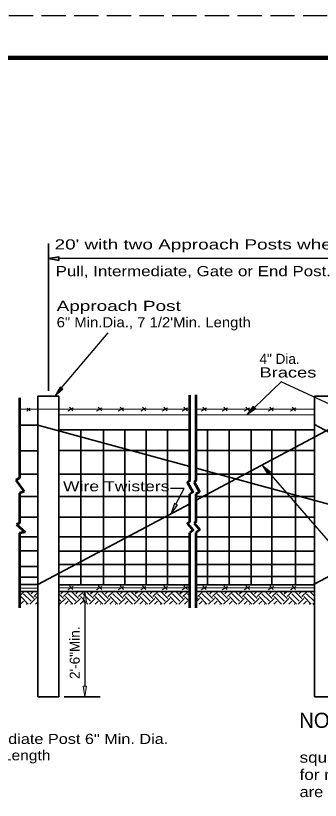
# Model space of a CAD drawing. Extents: x 35.7 to 71, y 36.4 to 58.4.
# Drawn here: x 60.97 to 64.59, y 49.12 to 58.43 of the extents above; entities that cross this region are included whole.
import ezdxf

# ---------------------------------------------------------------- set-up
doc = ezdxf.new("R2010")
doc.units = 0
doc.header["$LTSCALE"] = 0.048
doc.linetypes.add('LONG_DASHED', pattern=[7.5, 6, -1.5])
for name, color, linetype, lineweight in [('1', 7, 'Continuous', 35), ('3', 7, 'Continuous', 13), ('4', 7, 'Continuous', 35), ('5', 7, 'Continuous', 25)]:
    doc.layers.add(name, color=color, linetype=linetype, lineweight=lineweight)

msp = doc.modelspace()

# ---------------------------------------------------------------- hatches: boundary and pattern name
at = {"layer": '1'}
for points in [[(61.48642, 55.52658), (61.48642, 55.56825), (61.36142, 55.54742), (61.36142, 55.54742)], [(61.8145, 51.476), (61.77283, 51.476), (61.79367, 51.601), (61.79367, 51.601)], [(61.8145, 50.47742), (61.77283, 50.47742), (61.79367, 50.35242), (61.79367, 50.35242)]]:
    msp.add_hatch(color=256, dxfattribs=at).paths.add_polyline_path(points)
at = {"layer": '3'}
for points in [[(61.53408, 54.00033), (61.50217, 54.02708), (61.43767, 53.918), (61.43767, 53.918)], [(63.82125, 53.76725), (63.79242, 53.79742), (63.71658, 53.69583), (63.71658, 53.69583)], [(63.96333, 52.99167), (63.99475, 53.01908), (63.897, 53.09967), (63.897, 53.09967)], [(62.893, 52.62558), (62.856, 52.64467), (62.81717, 52.524), (62.81717, 52.524)]]:
    msp.add_hatch(color=256, dxfattribs=at).paths.add_polyline_path(points)

# ---------------------------------------------------------------- linework, layer by layer
at = {"layer": '1', "linetype": 'LONG_DASHED', "lineweight": 25}
msp.add_line((70.87908, 58.42875), (35.67908, 58.42875), dxfattribs=at)
at = {"layer": '1', "lineweight": 158}
msp.add_line((70.79575, 57.92875), (38.29575, 57.92875), dxfattribs=at)
at = {"layer": '1'}
for p, q in [((61.36142, 53.9805), (61.36142, 55.72742)), ((64.51933, 53.918), (64.51933, 50.35242)), ((64.76633, 53.918), (64.51933, 53.918)), ((61.23792, 53.57292), (61.01725, 53.57292)), ((61.23792, 53.57292), (63.03758, 53.08233)), ((63.03758, 53.51708), (61.48492, 53.51708)), ((61.74675, 51.68092), (61.74675, 53.51708)), ((62.01525, 51.68092), (62.01525, 53.51708)), ((62.26825, 51.68092), (62.26825, 53.51708)), ((62.52125, 51.68092), (62.52125, 53.51708)), ((62.77425, 51.68092), (62.77425, 53.51708)), ((63.1165, 52.68367), (64.76633, 53.56308)), ((64.51933, 53.51708), (63.1165, 53.51708)), ((63.24925, 51.68092), (63.24925, 53.51708)), ((63.50742, 51.68092), (63.50742, 53.51708)), ((63.76558, 51.68092), (63.76558, 53.51708)), ((64.01342, 51.68092), (64.01342, 53.51708)), ((64.29225, 51.68092), (64.29225, 53.51708)), ((64.50567, 51.68225), (68.03417, 53.56308)), ((64.51933, 53.57892), (68.03417, 51.72033)), ((61.23792, 53.26933), (61.01725, 53.26933)), ((63.03758, 53.27333), (61.48492, 53.27333)), ((64.51933, 53.27333), (63.1165, 53.27333)), ((63.1165, 53.06083), (68.03417, 51.72033)), ((61.23792, 52.99275), (61.01725, 52.99275)), ((63.03758, 52.99167), (61.48492, 52.99167)), ((64.51933, 52.99167), (63.1165, 52.99167)), ((61.23792, 52.72517), (61.01725, 52.72517)), ((63.03758, 52.72633), (61.48492, 52.72633)), ((64.51933, 52.72633), (63.1165, 52.72633)), ((61.23792, 51.68225), (63.03758, 52.64158)), ((63.03758, 52.48258), (61.48492, 52.48258)), ((64.51933, 52.48258), (63.1165, 52.48258)), ((61.23792, 52.48033), (61.01725, 52.48033)), ((61.23792, 52.24908), (61.01725, 52.24908)), ((63.03758, 52.24967), (61.48492, 52.24967)), ((64.51933, 52.24967), (63.1165, 52.24967)), ((61.23792, 52.08133), (61.01725, 52.08133)), ((63.03758, 52.07633), (61.48492, 52.07633)), ((64.51933, 52.07633), (63.1165, 52.07633)), ((61.23792, 51.89542), (61.01725, 51.89542)), ((63.03758, 51.91925), (61.48492, 51.91925)), ((64.51933, 51.91925), (63.1165, 51.91925)), ((61.23792, 51.76842), (61.01725, 51.76842)), ((63.03758, 51.77842), (61.48492, 51.77842)), ((64.51933, 51.77842), (63.1165, 51.77842)), ((61.23792, 51.68225), (61.01725, 51.68225)), ((63.03758, 51.68092), (61.48492, 51.68092)), ((64.51933, 51.68092), (63.1165, 51.68092)), ((61.01725, 51.54483), (61.07342, 51.601)), ((61.15492, 51.48367), (61.0665, 51.572)), ((61.18808, 51.51675), (61.10383, 51.601)), ((61.15492, 51.572), (61.18383, 51.601)), ((61.18808, 51.53892), (61.23792, 51.58875)), ((61.54158, 51.51675), (61.48492, 51.5735)), ((61.5085, 51.572), (61.53742, 51.601)), ((61.54158, 51.53892), (61.60375, 51.601)), ((61.68525, 51.48367), (61.59683, 51.572)), ((61.71842, 51.51675), (61.63417, 51.601)), ((61.68525, 51.572), (61.71417, 51.601)), ((61.71842, 51.53892), (61.7805, 51.601)), ((61.862, 51.48367), (61.77367, 51.572)), ((61.89517, 51.51675), (61.81092, 51.601)), ((61.83533, 51.601), (61.97367, 51.601)), ((61.862, 51.572), (61.891, 51.601)), ((61.89517, 51.53892), (61.95725, 51.601)), ((62.03883, 51.48367), (61.95042, 51.572)), ((62.07192, 51.51675), (61.98775, 51.601)), ((62.03883, 51.572), (62.06775, 51.601)), ((62.07192, 51.53892), (62.13408, 51.601)), ((62.21558, 51.48367), (62.12717, 51.572)), ((62.24875, 51.51675), (62.1645, 51.601)), ((62.21558, 51.572), (62.2445, 51.601)), ((62.24875, 51.53892), (62.31083, 51.601)), ((62.39233, 51.48367), (62.304, 51.572)), ((62.4255, 51.51675), (62.34125, 51.601)), ((62.39233, 51.572), (62.42133, 51.601)), ((62.4255, 51.53892), (62.48758, 51.601)), ((62.56908, 51.48367), (62.48075, 51.572)), ((62.60225, 51.51675), (62.51808, 51.601)), ((62.56908, 51.572), (62.59808, 51.601)), ((62.60225, 51.53892), (62.66442, 51.601)), ((62.74592, 51.48367), (62.6575, 51.572)), ((62.77908, 51.51675), (62.69483, 51.601)), ((62.74592, 51.572), (62.77483, 51.601)), ((62.77908, 51.53892), (62.84117, 51.601)), ((62.92267, 51.48367), (62.83425, 51.572)), ((62.95583, 51.51675), (62.87158, 51.601)), ((62.92267, 51.572), (62.95167, 51.601)), ((62.95583, 51.53892), (63.01792, 51.601)), ((63.03758, 51.5455), (63.01108, 51.572)), ((63.13258, 51.53892), (63.19475, 51.601)), ((63.27625, 51.48367), (63.18783, 51.572)), ((63.30942, 51.51675), (63.22517, 51.601)), ((63.27625, 51.572), (63.30517, 51.601)), ((63.30942, 51.53892), (63.3715, 51.601)), ((63.453, 51.48367), (63.36458, 51.572)), ((63.48617, 51.51675), (63.40192, 51.601)), ((63.453, 51.572), (63.482, 51.601)), ((63.48617, 51.53892), (63.54825, 51.601)), ((63.62975, 51.48367), (63.54142, 51.572)), ((63.66292, 51.51675), (63.57875, 51.601)), ((63.62975, 51.572), (63.65875, 51.601)), ((63.66292, 51.53892), (63.725, 51.601)), ((63.80658, 51.48367), (63.71817, 51.572)), ((63.83967, 51.51675), (63.7555, 51.601)), ((63.80658, 51.572), (63.8355, 51.601)), ((63.83967, 51.53892), (63.90183, 51.601)), ((63.98333, 51.48367), (63.89492, 51.572)), ((64.0165, 51.51675), (63.93225, 51.601)), ((63.98333, 51.572), (64.01233, 51.601)), ((64.0165, 51.53892), (64.07858, 51.601)), ((64.16008, 51.48367), (64.07175, 51.572)), ((64.19325, 51.51675), (64.10908, 51.601)), ((64.16008, 51.572), (64.18908, 51.601)), ((64.19325, 51.53892), (64.25533, 51.601)), ((64.33692, 51.48367), (64.2485, 51.572)), ((64.37, 51.51675), (64.28583, 51.601)), ((64.33692, 51.572), (64.36583, 51.601)), ((64.37, 51.53892), (64.43217, 51.601)), ((64.51367, 51.48367), (64.42525, 51.572)), ((64.51933, 51.54425), (64.46258, 51.601)), ((64.51367, 51.572), (64.51933, 51.57775)), ((61.01725, 51.50067), (61.03342, 51.51675)), ((61.03075, 51.44783), (61.0665, 51.48367)), ((61.12175, 51.4505), (61.03342, 51.53892)), ((61.14117, 51.44783), (61.21017, 51.51675)), ((61.2075, 51.44783), (61.23792, 51.47825)), ((61.23792, 51.51117), (61.21017, 51.53892)), ((61.5085, 51.48367), (61.48492, 51.50725)), ((61.49475, 51.44783), (61.56367, 51.51675)), ((61.56108, 51.44783), (61.59683, 51.48367)), ((61.65208, 51.4505), (61.56367, 51.53892)), ((61.6715, 51.44783), (61.7405, 51.51675)), ((61.73783, 51.44783), (61.77367, 51.48367)), ((61.82883, 51.4505), (61.7405, 51.53892)), ((61.84833, 51.44783), (61.91725, 51.51675)), ((61.91458, 51.44783), (61.95042, 51.48367)), ((62.00567, 51.4505), (61.91725, 51.53892)), ((62.02508, 51.44783), (62.094, 51.51675)), ((62.09133, 51.44783), (62.12717, 51.48367)), ((62.18242, 51.4505), (62.094, 51.53892)), ((62.20183, 51.44783), (62.27083, 51.51675)), ((62.26817, 51.44783), (62.304, 51.48367)), ((62.35917, 51.4505), (62.27083, 51.53892)), ((62.37867, 51.44783), (62.44758, 51.51675)), ((62.44492, 51.44783), (62.48075, 51.48367)), ((62.536, 51.4505), (62.44758, 51.53892)), ((62.55542, 51.44783), (62.62433, 51.51675)), ((62.62167, 51.44783), (62.6575, 51.48367)), ((62.71275, 51.4505), (62.62433, 51.53892)), ((62.73217, 51.44783), (62.80117, 51.51675)), ((62.7985, 51.44783), (62.83425, 51.48367)), ((62.8895, 51.4505), (62.80117, 51.53892)), ((62.909, 51.44783), (62.97792, 51.51675)), ((62.97525, 51.44783), (63.01108, 51.48367)), ((63.03758, 51.47925), (62.97792, 51.53892)), ((63.152, 51.44783), (63.18783, 51.48367)), ((63.24308, 51.4505), (63.15467, 51.53892)), ((63.2625, 51.44783), (63.3315, 51.51675)), ((63.32883, 51.44783), (63.36458, 51.48367)), ((63.41983, 51.4505), (63.3315, 51.53892)), ((63.43933, 51.44783), (63.50825, 51.51675)), ((63.50558, 51.44783), (63.54142, 51.48367)), ((63.59667, 51.4505), (63.50825, 51.53892)), ((63.61608, 51.44783), (63.685, 51.51675)), ((63.68233, 51.44783), (63.71817, 51.48367)), ((63.77342, 51.4505), (63.685, 51.53892)), ((63.79283, 51.44783), (63.86183, 51.51675)), ((63.85917, 51.44783), (63.89492, 51.48367)), ((63.95017, 51.4505), (63.86183, 51.53892)), ((63.96967, 51.44783), (64.03858, 51.51675)), ((64.03592, 51.44783), (64.07175, 51.48367)), ((64.127, 51.4505), (64.03858, 51.53892)), ((64.14642, 51.44783), (64.21533, 51.51675)), ((64.21267, 51.44783), (64.2485, 51.48367)), ((64.30375, 51.4505), (64.21533, 51.53892)), ((64.32317, 51.44783), (64.39217, 51.51675)), ((64.3895, 51.44783), (64.42525, 51.48367)), ((64.4805, 51.4505), (64.39217, 51.53892)), ((64.49992, 51.44783), (64.51933, 51.46725)), ((61.097, 51.44783), (61.09967, 51.4505)), ((61.62733, 51.44783), (61.63, 51.4505)), ((61.80408, 51.44783), (61.80675, 51.4505)), ((61.98092, 51.44783), (61.98358, 51.4505)), ((62.15767, 51.44783), (62.16033, 51.4505)), ((62.33442, 51.44783), (62.33708, 51.4505)), ((62.51125, 51.44783), (62.51392, 51.4505)), ((62.688, 51.44783), (62.69067, 51.4505)), ((62.86475, 51.44783), (62.86742, 51.4505)), ((63.21833, 51.44783), (63.221, 51.4505)), ((63.39508, 51.44783), (63.39775, 51.4505)), ((63.57192, 51.44783), (63.5745, 51.4505)), ((63.74867, 51.44783), (63.75133, 51.4505)), ((63.92542, 51.44783), (63.92808, 51.4505)), ((64.10225, 51.44783), (64.10483, 51.4505)), ((64.279, 51.44783), (64.28167, 51.4505)), ((64.45575, 51.44783), (64.45842, 51.4505)), ((61.54742, 50.35242), (61.97367, 50.35242)), ((64.51933, 50.35242), (64.76633, 50.35242))]:
    msp.add_line(p, q, dxfattribs=at)
at = {"layer": '1', "lineweight": 25}
for p, q in [((67.78567, 55.54742), (61.48642, 55.54742)), ((61.79367, 51.476), (61.79367, 50.47742))]:
    msp.add_line(p, q, dxfattribs=at)
at = {"layer": '1', "lineweight": 53}
for p, q in [((61.01725, 53.89858), (61.01725, 52.94217)), ((63.03758, 52.91642), (63.03758, 53.92875)), ((63.1165, 52.91958), (63.1165, 53.93192)), ((61.01725, 52.94217), (60.9755, 52.91858)), ((60.9755, 52.91858), (61.07308, 52.78775)), ((63.1165, 52.91958), (63.09142, 52.89658)), ((63.09142, 52.89658), (63.15367, 52.78025)), ((61.07308, 52.78775), (61.01725, 52.76583)), ((61.01725, 52.76583), (61.01725, 52.41)), ((63.15367, 52.78025), (63.1165, 52.75667)), ((63.03758, 52.42608), (63.03758, 52.7535)), ((63.1165, 52.42925), (63.1165, 52.75667)), ((61.01725, 52.41), (60.98092, 52.39533)), ((60.98092, 52.39533), (61.08392, 52.30433)), ((63.1165, 52.42925), (63.09142, 52.40908)), ((63.09142, 52.40908), (63.15675, 52.32942)), ((61.08392, 52.30433), (61.01725, 52.291)), ((63.03758, 51.40475), (63.03758, 52.29675)), ((63.15675, 52.32942), (63.1165, 52.29992)), ((63.1165, 51.40792), (63.1165, 52.29992)), ((61.01725, 52.291), (61.01725, 51.40575))]:
    msp.add_line(p, q, dxfattribs=at)
at = {"layer": '1', "lineweight": 13}
for p, q in [((61.65125, 53.74175), (61.61067, 53.78425)), ((61.99417, 53.74175), (61.95358, 53.78425)), ((62.25167, 53.74175), (62.21108, 53.78425)), ((62.51725, 53.74175), (62.47667, 53.78425)), ((62.77067, 53.74175), (62.73017, 53.78425)), ((63.00992, 53.74175), (62.96933, 53.78425)), ((63.235, 53.74175), (63.19442, 53.78425)), ((63.48433, 53.74175), (63.44383, 53.78425)), ((63.74592, 53.74175), (63.70533, 53.78425)), ((64.02975, 53.74175), (63.98917, 53.78425)), ((64.29533, 53.74175), (64.25483, 53.78425)), ((63.03758, 53.76183), (61.01725, 53.76183)), ((61.14092, 53.77375), (61.1065, 53.73883)), ((61.14425, 53.7435), (61.10875, 53.77492)), ((63.03758, 53.69583), (61.48492, 53.69583)), ((61.59042, 53.73958), (61.65325, 53.77792)), ((61.93333, 53.73958), (61.99617, 53.77792)), ((62.19083, 53.73958), (62.25367, 53.77792)), ((62.45642, 53.73958), (62.51925, 53.77792)), ((62.70983, 53.73958), (62.77267, 53.77792)), ((62.94908, 53.73958), (63.01192, 53.77792)), ((64.51933, 53.76183), (63.1165, 53.76183)), ((64.51933, 53.69583), (63.1165, 53.69583)), ((63.17417, 53.73958), (63.237, 53.77792)), ((63.4235, 53.73958), (63.48642, 53.77792)), ((63.68508, 53.73958), (63.74792, 53.77792)), ((63.96892, 53.73958), (64.03175, 53.77792)), ((64.2345, 53.73958), (64.29733, 53.77792)), ((61.59042, 51.62083), (61.65325, 51.65917)), ((61.65125, 51.62292), (61.61067, 51.6655)), ((61.93333, 51.62083), (61.99617, 51.65917)), ((61.99417, 51.62292), (61.95358, 51.6655)), ((62.19083, 51.62083), (62.25367, 51.65917)), ((62.25167, 51.62292), (62.21108, 51.6655)), ((62.45642, 51.62083), (62.51925, 51.65917)), ((62.51725, 51.62292), (62.47667, 51.6655)), ((62.70983, 51.62083), (62.77267, 51.65917)), ((62.77067, 51.62292), (62.73017, 51.6655)), ((62.94908, 51.62083), (63.01192, 51.65917)), ((63.00992, 51.62292), (62.96933, 51.6655)), ((63.17417, 51.62083), (63.237, 51.65917)), ((63.235, 51.62292), (63.19442, 51.6655)), ((63.4235, 51.62083), (63.48642, 51.65917)), ((63.48433, 51.62292), (63.44383, 51.6655)), ((63.68508, 51.62083), (63.74792, 51.65917)), ((63.74592, 51.62292), (63.70533, 51.6655)), ((63.96892, 51.62083), (64.03175, 51.65917)), ((64.02975, 51.62292), (63.98917, 51.6655)), ((64.2345, 51.62083), (64.29733, 51.65917)), ((64.29533, 51.62292), (64.25483, 51.6655)), ((61.23792, 51.63992), (61.01725, 51.63992)), ((63.03758, 51.643), (61.48492, 51.643)), ((64.51933, 51.643), (63.1165, 51.643)), ((63.1165, 51.58908), (63.12842, 51.601)), ((63.13258, 51.51675), (63.1165, 51.53283)), ((63.1165, 51.47858), (63.15467, 51.51675))]:
    msp.add_line(p, q, dxfattribs=at)
at = {"layer": '1'}
for points in [[(61.48642, 55.52658), (61.48642, 55.56825), (61.36142, 55.54742), (61.36142, 55.54742)], [(61.48492, 53.918), (61.23792, 53.918), (61.23792, 50.35242), (61.48492, 50.35242)]]:
    msp.add_lwpolyline(points, close=True, dxfattribs=at)
at = {"layer": '1', "lineweight": 53}
for points in [[(63.03758, 52.91642), (63.0125, 52.89342), (63.07475, 52.77708), (63.03758, 52.7535)], [(63.03758, 52.42608), (63.0125, 52.40592), (63.07775, 52.32625), (63.03758, 52.29675)]]:
    msp.add_lwpolyline(points, dxfattribs=at)
at = {"layer": '1', "lineweight": 13}
for points in [[(61.8145, 51.476), (61.77283, 51.476), (61.79367, 51.601), (61.79367, 51.601)], [(61.8145, 50.47742), (61.77283, 50.47742), (61.79367, 50.35242), (61.79367, 50.35242)]]:
    msp.add_lwpolyline(points, close=True, dxfattribs=at)
at = {"layer": '3', "lineweight": 25}
for p, q in [((61.51817, 54.01367), (62.06892, 54.669)), ((63.80683, 53.78233), (64.12317, 54.08575)), ((64.85483, 53.74817), (64.12317, 54.08575)), ((63.97908, 53.00542), (65.56917, 51.17742))]:
    msp.add_line(p, q, dxfattribs=at)
at = {"layer": '3'}
for points in [[(61.53408, 54.00033), (61.50217, 54.02708), (61.43767, 53.918), (61.43767, 53.918)], [(63.82125, 53.76725), (63.79242, 53.79742), (63.71658, 53.69583), (63.71658, 53.69583)], [(63.96333, 52.99167), (63.99475, 53.01908), (63.897, 53.09967), (63.897, 53.09967)]]:
    msp.add_lwpolyline(points, close=True, dxfattribs=at)
at = {"layer": '3', "lineweight": 25}
msp.add_lwpolyline([(62.8745, 52.63508), (62.97075, 52.82133), (62.81058, 52.82133)], dxfattribs=at)
msp.add_lwpolyline([(62.893, 52.62558), (62.856, 52.64467), (62.81717, 52.524), (62.81717, 52.524)], close=True, dxfattribs=at)
at = {"layer": '4'}
for p, q in [((61.23792, 51.601), (61.01725, 51.601)), ((63.03758, 51.601), (61.48492, 51.601)), ((64.51933, 51.601), (63.1165, 51.601))]:
    msp.add_line(p, q, dxfattribs=at)
at = {"layer": '5', "lineweight": 35}
for p, q in [((61.36142, 55.54742), (61.3615, 55.54742)), ((61.36142, 53.918), (61.3615, 53.918)), ((61.77283, 51.601), (61.77292, 51.601))]:
    msp.add_line(p, q, dxfattribs=at)
at = {"layer": '5', "lineweight": 13}
for p, q in [((61.48492, 50.35242), (61.485, 50.35242)), ((61.79367, 50.35242), (61.79375, 50.35242))]:
    msp.add_line(p, q, dxfattribs=at)

# ---------------------------------------------------------------- texts
at = {"layer": '1'}
msp.add_text('2\'-6"Min.', height=0.12, rotation=90, dxfattribs=at).set_placement((61.73367, 50.56242))
at = {"layer": '3'}
for s, height, width, p in [("20' with two Approach Posts when more than 300' to next Corner", 0.12, 1.4, (61.4345, 55.65675)), ('Pull, Intermediate, Gate or End Post.', 0.12, 1.25, (61.4475, 55.3395)), ('Approach Post', 0.12, 1.4, (61.45908, 54.92717)), ('6" Min.Dia., 7 1/2\'Min. Length', 0.12, 1.1, (61.45908, 54.73292)), ('Braces', 0.12, 1.35, (63.86642, 54.138)), ('Wire Twisters', 0.12, 1.3, (61.5345, 52.78833)), ('Intermediate Post 6" Min. Dia.', 0.12, 1.2, (60.23192, 49.79175)), ("8' Min. Length", 0.12, 1.15, (60.23192, 49.5975)), ('square shaped.  Dimensions shown on the Plans are', 0.126, 1.2, (64.34208, 49.56958)), ('for round posts and braces only.  When square posts', 0.126, 1.2, (64.34208, 49.36558)), ('are used, line posts shall be 3" square (min.); braces 4"', 0.126, 1.15, (64.34208, 49.16158))]:
    msp.add_text(s, height=height, dxfattribs=dict(at, width=width)).set_placement(p)
for s, height, p in [('4" Dia.', 0.12, (63.86642, 54.299)), ('NOTES:', 0.18, (64.33717, 49.98233))]:
    msp.add_text(s, height=height, dxfattribs=at).set_placement(p)

doc.saveas('drawing.dxf')
